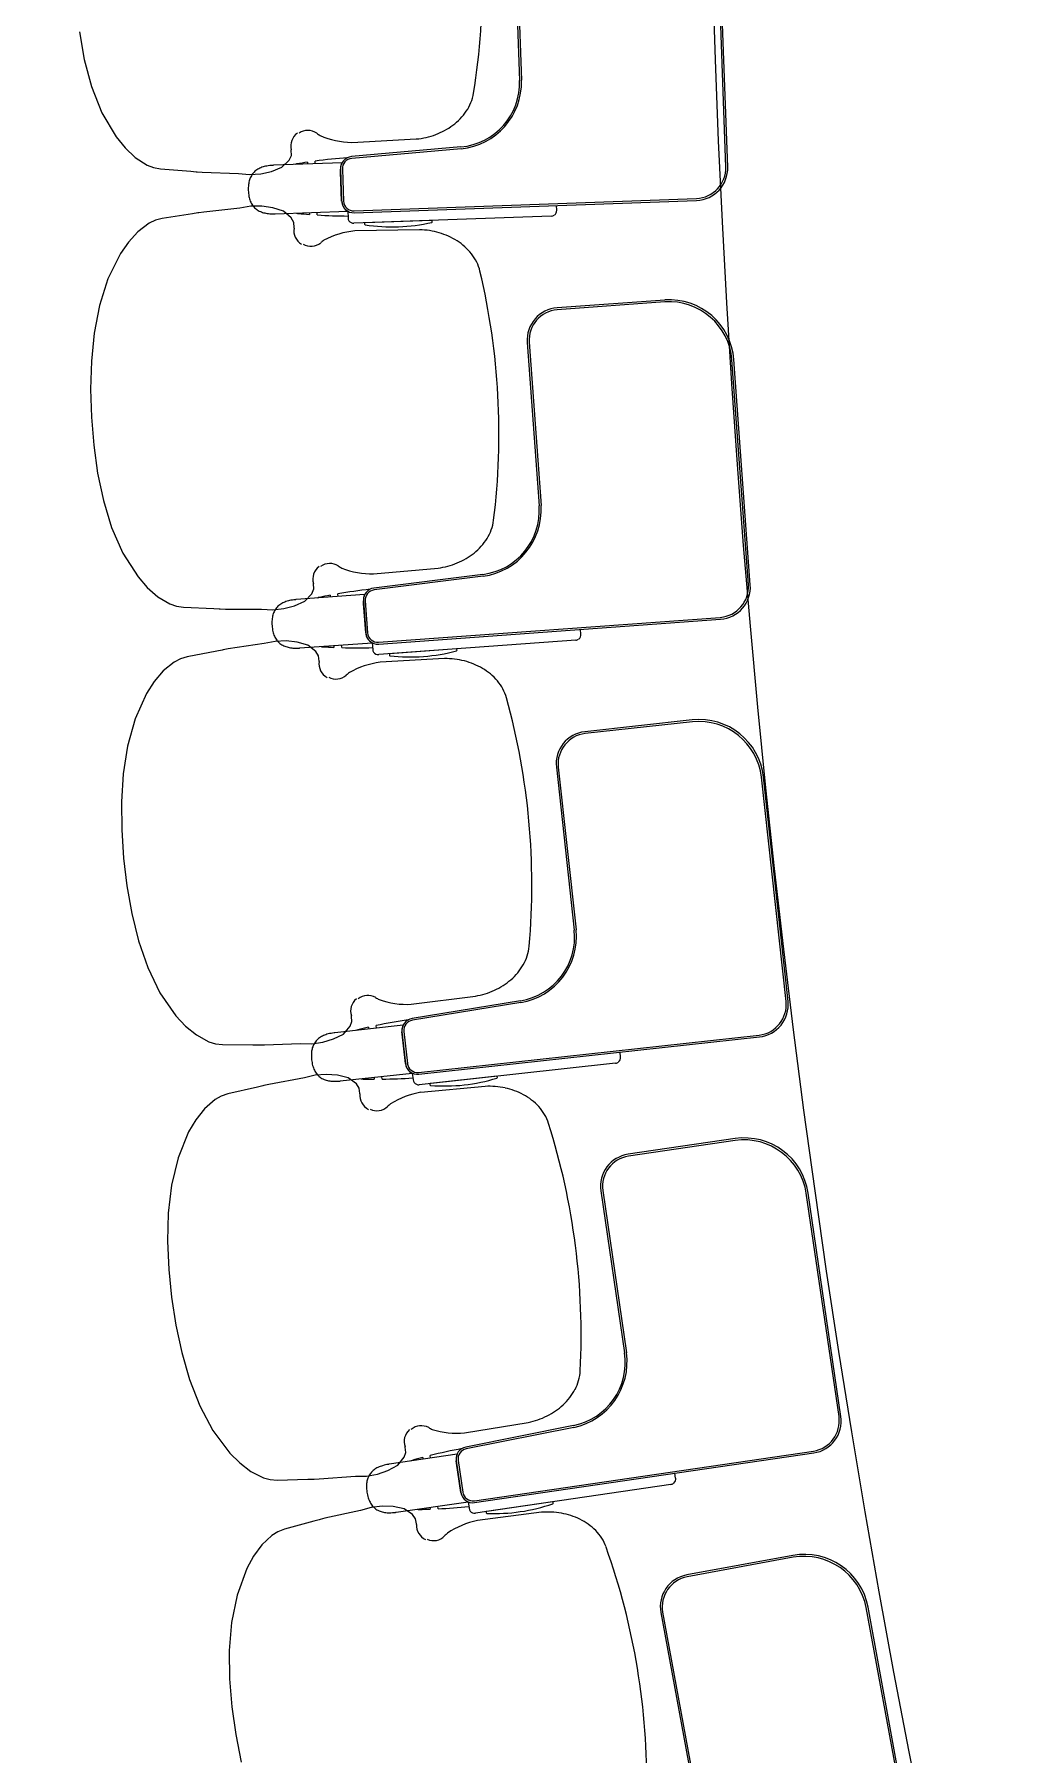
# Model space of a CAD drawing. Extents: x 324 to 2190, y 315 to 1855.
# Drawn here: x 604.3 to 653.1, y 1236.6 to 1322.1 of the extents above; entities that cross this region are included whole.
import ezdxf

# ---------------------------------------------------------------- set-up
doc = ezdxf.new("R2010")
doc.units = 0
doc.header["$LTSCALE"] = 48
doc.header["$MEASUREMENT"] = 0
doc.layers.add('first flr', color=8, linetype='CONTINUOUS')

msp = doc.modelspace()

# ---------------------------------------------------------------- linework, layer by layer
at = {"layer": 'first flr'}
for p, q in [((628.141, 1327.932), (628.435, 1319.798)), ((628.233, 1327.935), (628.528, 1319.801)), ((638.677, 1315.49), (638.271, 1326.696)), ((638.771, 1315.493), (638.364, 1326.7)), ((625.517, 1316.49), (620.086, 1316.008)), ((625.525, 1316.398), (620.093, 1315.915)), ((620.095, 1316.715), (623.302, 1316.885)), ((619.613, 1315.7), (616.207, 1315.577)), ((617.899, 1315.73), (617.902, 1315.638)), ((618.288, 1315.652), (618.283, 1315.784)), ((619.538, 1315.388), (619.596, 1313.796)), ((619.631, 1315.391), (619.689, 1313.8)), ((620.214, 1313.311), (637.224, 1313.927)), ((620.218, 1313.218), (637.228, 1313.834)), ((616.295, 1313.167), (619.896, 1313.298)), ((617.989, 1313.229), (617.993, 1313.137)), ((618.38, 1313.111), (618.376, 1313.243)), ((619.9, 1313.296), (619.912, 1312.967)), ((630.007, 1313.052), (620.202, 1312.697)), ((624.067, 1312.837), (620.758, 1312.717)), ((624.097, 1312.77), (624.096, 1312.809)), ((630.277, 1313.342), (630.269, 1313.582)), ((623.466, 1312.377), (620.254, 1312.314)), ((620.731, 1312.687), (620.733, 1312.648)), ((635.649, 1308.885), (630.296, 1308.496)), ((635.655, 1308.793), (630.302, 1308.403)), ((628.815, 1306.782), (629.406, 1298.664)), ((628.907, 1306.788), (629.498, 1298.67)), ((639.797, 1294.732), (638.983, 1305.916)), ((639.891, 1294.738), (639.077, 1305.922)), ((621.183, 1295.279), (624.382, 1295.566)), ((626.61, 1295.252), (621.199, 1294.572)), ((626.621, 1295.16), (621.211, 1294.48)), ((620.738, 1294.248), (617.339, 1294)), ((619.024, 1294.215), (619.031, 1294.123)), ((619.416, 1294.151), (619.407, 1294.283)), ((620.767, 1293.939), (620.883, 1292.351)), ((620.675, 1293.933), (620.791, 1292.344)), ((621.426, 1291.881), (638.402, 1293.117)), ((621.434, 1291.789), (638.409, 1293.024)), ((631.481, 1292.28), (631.464, 1292.519)), ((617.514, 1291.596), (621.108, 1291.857)), ((619.206, 1291.719), (619.212, 1291.627)), ((619.601, 1291.615), (619.591, 1291.747)), ((621.112, 1291.855), (621.136, 1291.527)), ((631.222, 1291.98), (621.436, 1291.267)), ((625.294, 1291.548), (621.991, 1291.308)), ((625.326, 1291.483), (625.324, 1291.522)), ((624.709, 1291.067), (621.503, 1290.887)), ((621.966, 1291.277), (621.969, 1291.239)), ((637.011, 1288.021), (631.677, 1287.437)), ((637.021, 1287.929), (631.686, 1287.344)), ((630.259, 1285.67), (631.145, 1277.579)), ((630.351, 1285.68), (631.237, 1277.589)), ((641.673, 1274.028), (640.452, 1285.175)), ((641.766, 1274.038), (640.545, 1285.185)), ((623.051, 1273.897), (626.237, 1274.3)), ((628.475, 1274.068), (623.093, 1273.192)), ((628.489, 1273.976), (623.107, 1273.1)), ((622.644, 1272.85), (619.256, 1272.479)), ((620.932, 1272.755), (620.942, 1272.664)), ((621.326, 1272.706), (621.312, 1272.837)), ((622.592, 1272.533), (622.766, 1270.95)), ((622.684, 1272.543), (622.858, 1270.96)), ((623.418, 1270.511), (640.337, 1272.364)), ((623.428, 1270.418), (640.348, 1272.271)), ((633.203, 1270.966), (623.45, 1269.897)), ((633.452, 1271.275), (633.425, 1271.513)), ((619.519, 1270.083), (623.101, 1270.475)), ((621.204, 1270.267), (621.214, 1270.176)), ((621.603, 1270.178), (621.589, 1270.309)), ((623.105, 1270.473), (623.141, 1270.146)), ((627.295, 1270.319), (624.003, 1269.958)), ((627.329, 1270.254), (627.326, 1270.293)), ((626.728, 1269.816), (623.53, 1269.519)), ((623.979, 1269.927), (623.983, 1269.888)), ((639.133, 1267.221), (633.823, 1266.442)), ((639.146, 1267.128), (633.836, 1266.35)), ((632.471, 1264.625), (633.651, 1256.572)), ((632.562, 1264.639), (633.742, 1256.585)), ((644.301, 1253.406), (642.675, 1264.502)), ((644.393, 1253.42), (642.768, 1264.515)), ((625.696, 1252.598), (628.866, 1253.116)), ((631.11, 1252.966), (625.764, 1251.894)), ((631.128, 1252.875), (625.782, 1251.803)), ((625.328, 1251.536), (621.956, 1251.042)), ((623.62, 1251.379), (623.634, 1251.288)), ((624.016, 1251.344), (623.997, 1251.475)), ((625.288, 1251.218), (625.519, 1249.642)), ((625.379, 1251.231), (625.61, 1249.655)), ((626.186, 1249.227), (643.027, 1251.695)), ((626.2, 1249.135), (643.041, 1251.603)), ((636.185, 1250.356), (636.151, 1250.593)), ((635.949, 1250.038), (626.241, 1248.615)), ((622.305, 1248.657), (625.871, 1249.179)), ((623.983, 1248.903), (623.996, 1248.812)), ((624.385, 1248.828), (624.366, 1248.959)), ((625.875, 1249.178), (625.922, 1248.852)), ((629.52, 1248.653), (626.335, 1248.24)), ((626.768, 1248.663), (626.774, 1248.625)), ((630.067, 1249.176), (626.791, 1248.696)), ((630.104, 1249.113), (630.099, 1249.152)), ((642.011, 1246.511), (636.733, 1245.54)), ((642.027, 1246.419), (636.749, 1245.448)), ((635.447, 1243.675), (636.92, 1235.67)), ((635.538, 1243.691), (637.011, 1235.686)), ((647.678, 1232.894), (645.649, 1243.923)), ((647.77, 1232.911), (645.741, 1243.94))]:
    msp.add_line(p, q, dxfattribs=at)
at = {"layer": 'first flr', "linetype": 'Continuous'}
for p, q in [((622.607, 1272.405), (622.592, 1272.533)), ((622.766, 1270.95), (622.607, 1272.405)), ((617.744, 1270.24), (615.972, 1269.911)), ((618.281, 1270.367), (617.744, 1270.24)), ((618.831, 1270.41), (618.281, 1270.367)), ((619.382, 1270.367), (618.831, 1270.41)), ((619.919, 1270.241), (619.382, 1270.367)), ((620.331, 1269.936), (619.919, 1270.241)), ((613.31, 1269.159), (612.784, 1268.701)), ((613.614, 1269.331), (613.31, 1269.159)), ((613.944, 1269.445), (613.614, 1269.331)), ((615.415, 1269.783), (613.944, 1269.445)), ((615.675, 1269.843), (615.415, 1269.783)), ((615.727, 1269.855), (615.675, 1269.843)), ((615.972, 1269.911), (615.727, 1269.855)), ((620.471, 1269.72), (620.331, 1269.936)), ((620.506, 1269.468), (620.471, 1269.72)), ((620.504, 1269.443), (620.506, 1269.468)), ((612.784, 1268.701), (612.352, 1268.154)), ((611.996, 1267.553), (611.47, 1266.261)), ((612.352, 1268.154), (611.996, 1267.553)), ((611.47, 1266.261), (611.147, 1264.903)), ((611.147, 1264.903), (610.985, 1263.516)), ((610.985, 1263.516), (610.949, 1262.12)), ((610.949, 1262.12), (611.011, 1260.725)), ((611.011, 1260.725), (611.151, 1259.336)), ((611.151, 1259.336), (611.365, 1257.955)), ((611.365, 1257.955), (611.657, 1256.59)), ((611.657, 1256.59), (612.043, 1255.248)), ((612.043, 1255.248), (612.55, 1253.947)), ((612.55, 1253.947), (613.204, 1252.714)), ((613.204, 1252.714), (614.038, 1251.595)), ((614.038, 1251.595), (614.534, 1251.104)), ((622.383, 1250.99), (622.704, 1251.389)), ((622.704, 1251.389), (622.786, 1251.633)), ((622.757, 1251.886), (622.748, 1251.909)), ((622.786, 1251.633), (622.757, 1251.886)), ((625.306, 1251.09), (625.288, 1251.218)), ((614.534, 1251.104), (615.09, 1250.683)), ((615.09, 1250.683), (615.715, 1250.373)), ((615.715, 1250.373), (616.052, 1250.282)), ((618.481, 1250.315), (620.278, 1250.443)), ((620.278, 1250.443), (620.83, 1250.456)), ((620.83, 1250.456), (621.373, 1250.553)), ((621.373, 1250.553), (621.895, 1250.732)), ((621.895, 1250.732), (622.383, 1250.99)), ((625.519, 1249.642), (625.306, 1251.09)), ((616.052, 1250.282), (616.4, 1250.256)), ((616.4, 1250.256), (617.909, 1250.299)), ((617.909, 1250.299), (618.175, 1250.306)), ((618.175, 1250.306), (618.204, 1250.307)), ((618.204, 1250.307), (618.229, 1250.308)), ((618.229, 1250.308), (618.481, 1250.315)), ((620.526, 1248.749), (618.768, 1248.356)), ((621.058, 1248.896), (620.526, 1248.749)), ((621.606, 1248.959), (621.058, 1248.896)), ((622.158, 1248.937), (621.606, 1248.959)), ((622.699, 1248.83), (622.158, 1248.937)), ((623.122, 1248.539), (622.699, 1248.83)), ((616.757, 1247.816), (616.432, 1247.691)), ((618.215, 1248.208), (616.757, 1247.816)), ((618.473, 1248.278), (618.215, 1248.208)), ((618.524, 1248.291), (618.473, 1248.278)), ((618.768, 1248.356), (618.524, 1248.291)), ((623.27, 1248.329), (623.122, 1248.539)), ((623.314, 1248.079), (623.27, 1248.329)), ((623.313, 1248.054), (623.314, 1248.079)), ((615.626, 1247.031), (615.213, 1246.468)), ((616.135, 1247.508), (615.626, 1247.031)), ((616.432, 1247.691), (616.135, 1247.508)), ((615.213, 1246.468), (614.879, 1245.855)), ((614.879, 1245.855), (614.401, 1244.545)), ((614.401, 1244.545), (614.128, 1243.176)), ((614.128, 1243.176), (614.016, 1241.784)), ((614.016, 1241.784), (614.031, 1240.388)), ((614.031, 1240.388), (614.143, 1238.996)), ((614.143, 1238.996), (614.335, 1237.612)), ((614.335, 1237.612), (614.599, 1236.241))]:
    msp.add_line(p, q, dxfattribs=at)
for points in [[(606.575, 1322.214), (606.812, 1320.838), (607.174, 1319.489), (607.69, 1318.192), (608.397, 1316.99), (608.836, 1316.447), (609.344, 1315.968), (609.93, 1315.592), (610.256, 1315.465), (610.599, 1315.401), (612.104, 1315.279), (612.369, 1315.257), (612.398, 1315.255), (612.423, 1315.253), (612.674, 1315.233), (614.474, 1315.164), (615.024, 1315.116), (615.574, 1315.154), (616.113, 1315.275), (616.626, 1315.478), (616.989, 1315.84), (617.097, 1316.073), (617.095, 1316.328), (617.089, 1316.352)], [(619.596, 1313.796), (619.543, 1315.258), (619.538, 1315.388)], [(617.23, 1312.458), (617.235, 1312.483), (617.218, 1312.737), (617.093, 1312.962), (616.705, 1313.296), (616.179, 1313.461), (615.633, 1313.544), (615.081, 1313.541), (614.536, 1313.453), (612.745, 1313.255), (612.496, 1313.216), (612.444, 1313.208), (612.18, 1313.168), (610.688, 1312.937), (610.351, 1312.848), (610.035, 1312.698), (609.477, 1312.28), (609.006, 1311.765), (608.607, 1311.192), (607.989, 1309.942), (607.568, 1308.611), (607.305, 1307.24), (607.168, 1305.85), (607.128, 1304.454), (607.167, 1303.058), (607.28, 1301.666), (607.471, 1300.282), (607.759, 1298.916), (608.17, 1297.581), (608.732, 1296.304), (609.483, 1295.128), (609.942, 1294.602), (610.466, 1294.141), (611.066, 1293.786), (611.396, 1293.672), (611.741, 1293.62), (613.249, 1293.553), (613.515, 1293.541), (613.544, 1293.54), (613.569, 1293.539), (613.82, 1293.528), (615.622, 1293.525), (616.173, 1293.497), (616.722, 1293.554), (617.256, 1293.695), (617.761, 1293.917), (618.111, 1294.292), (618.211, 1294.529), (618.199, 1294.783), (618.192, 1294.807)], [(620.791, 1292.344), (620.685, 1293.804), (620.675, 1293.933)], [(618.475, 1290.921), (618.479, 1290.946), (618.453, 1291.199), (618.32, 1291.419), (617.92, 1291.739), (617.388, 1291.885), (616.839, 1291.948), (616.288, 1291.925), (615.747, 1291.817), (613.964, 1291.554), (613.717, 1291.506), (613.664, 1291.496), (613.403, 1291.446), (611.92, 1291.161), (611.586, 1291.06), (611.276, 1290.899), (610.734, 1290.461), (610.282, 1289.929), (609.904, 1289.342), (609.332, 1288.07), (608.96, 1286.724), (608.747, 1285.344), (608.66, 1283.951), (608.671, 1282.554), (608.761, 1281.16), (608.924, 1279.773), (609.166, 1278.398), (609.503, 1277.043), (609.962, 1275.724), (610.571, 1274.468), (611.364, 1273.32), (611.842, 1272.811), (612.383, 1272.37), (612.995, 1272.037), (613.329, 1271.935), (613.675, 1271.895), (615.185, 1271.883), (615.452, 1271.881), (615.48, 1271.881), (615.505, 1271.881), (615.757, 1271.879), (617.558, 1271.942), (618.11, 1271.934), (618.656, 1272.011), (619.184, 1272.171), (619.681, 1272.411), (620.017, 1272.799), (620.108, 1273.039), (620.087, 1273.293), (620.079, 1273.317)]]:
    msp.add_lwpolyline(points, dxfattribs=at)
at = {"layer": 'first flr'}
for centre, radius, start, end in [((1177.146, 1339.987), 587.342, 153.48573, 206.365491), ((1177.146, 1339.987), 539.342, 152.26763, 207.52866), ((591.773, 1324.736), 34.822, 350.78374, 11.28203), ((625.234, 1319.682), 3.204, 275.07807, 2.07465), ((625.199, 1319.712), 3.33, 275.61585, 1.53686), ((624.002, 1319.499), 2.171, 325.3526, 350.9654), ((623.397, 1319.889), 2.89, 306.57573, 325.81219), ((617.834, 1316.541), 0.769, 124.49537, 194.20612), ((617.914, 1316.542), 0.769, 54.78463, 124.49537), ((619.3, 1318.458), 1.596, 233.79575, 240.95493), ((620.153, 1320.697), 3.983, 245.87197, 269.15739), ((622.943, 1320.653), 3.785, 275.45207, 290.50903), ((623.058, 1320.354), 3.465, 290.44782, 306.48719), ((615.876, 1314.615), 0.886, 127.68919, 135.0579), ((615.945, 1314.524), 1, 121.02319, 127.65159), ((615.99, 1314.453), 1.084, 115.03343, 121.1149), ((616.047, 1314.324), 1.225, 109.56872, 114.90786), ((616.135, 1314.08), 1.485, 100.163, 109.61699), ((616.372, 1312.492), 3.09, 93.79215, 99.29261), ((616.215, 1314.934), 0.642, 90.72091, 94.25841), ((617.411, 1315.329), 0.32, 99.44402, 116.86019), ((622.287, 1286.019), 30.033, 98.40132, 99.44402), ((622.287, 1286.019), 30.033, 94.57554, 97.65996), ((620.139, 1315.41), 0.601, 95.07633, 182.07632), ((620.139, 1315.41), 0.601, 151.06395, 182.07632), ((620.138, 1315.41), 0.508, 95.07636, 182.07635), ((637.15, 1315.453), 1.527, 272.75519, 1.39752), ((637.17, 1315.435), 1.602, 272.07634, 2.07634), ((617.446, 1314.378), 2.488, 174.47502, 181.20999), ((616.3, 1314.46), 1.34, 167.84475, 173.24974), ((616.224, 1314.48), 1.261, 162.7324, 168.03507), ((615.994, 1314.551), 1.021, 156.43952, 162.70004), ((615.944, 1314.571), 0.966, 149.6294, 156.31933), ((615.918, 1314.588), 0.935, 142.70101, 149.7249), ((615.863, 1314.629), 0.867, 135.14057, 142.6563), ((617.444, 1314.453), 2.488, 182.94266, 189.67762), ((616.306, 1314.288), 1.34, 190.90291, 196.3079), ((616.232, 1314.262), 1.261, 196.11758, 201.42025), ((616.008, 1314.175), 1.021, 201.45261, 207.71313), ((615.959, 1314.151), 0.966, 207.83332, 214.52325), ((615.934, 1314.132), 0.935, 214.42775, 221.45164), ((620.197, 1313.818), 0.601, 182.07633, 272.07633), ((620.197, 1313.818), 0.601, 182.07632, 239.97123), ((620.196, 1313.818), 0.508, 182.07629, 272.07629), ((615.883, 1314.088), 0.867, 221.49635, 229.01208), ((615.894, 1314.103), 0.886, 229.09475, 236.46346), ((615.957, 1314.198), 1, 236.50106, 243.12946), ((615.996, 1314.273), 1.084, 243.03775, 249.11922), ((616.044, 1314.405), 1.225, 249.24479, 254.58393), ((616.114, 1314.655), 1.485, 254.53566, 263.98965), ((616.236, 1316.256), 3.09, 264.86004, 270.3605), ((616.256, 1313.809), 0.642, 269.89473, 273.43223), ((617.478, 1313.501), 0.32, 247.35775, 264.70863), ((620.218, 1343.088), 30.033, 264.70863, 265.75132), ((620.218, 1343.088), 30.033, 266.49269, 269.40976), ((620.187, 1312.975), 0.275, 181.84545, 243.33678), ((622.102, 1321.333), 8.814, 261.21979, 282.93285), ((624.068, 1312.809), 0.028, 1.07632, 92.07632), ((624.069, 1312.77), 0.028, 282.93285, 1.07632), ((629.986, 1313.356), 0.304, 273.96484, 301.7542), ((629.991, 1313.337), 0.286, 306.46868, 1.05297), ((617.987, 1312.324), 0.769, 169.94653, 239.65727), ((620.601, 1308.346), 3.983, 94.99525, 118.28068), ((620.19, 1312.958), 0.261, 240.04624, 272.54002), ((620.759, 1312.689), 0.028, 92.07632, 183.07632), ((620.761, 1312.65), 0.028, 183.07632, 261.2198), ((623.38, 1308.592), 3.785, 73.64362, 88.70057), ((623.473, 1308.898), 3.465, 57.66546, 73.70483), ((618.067, 1312.328), 0.769, 239.65727, 309.36802), ((619.588, 1310.518), 1.596, 123.19772, 130.3569), ((623.777, 1309.387), 2.89, 38.34046, 57.57692), ((624.352, 1309.82), 2.171, 13.18724, 38.80005), ((592.588, 1302.263), 34.822, 352.87062, 13.36891), ((630.413, 1306.898), 1.602, 94.16322, 184.16322), ((635.881, 1305.69), 3.204, 4.16492, 94.16143), ((635.854, 1305.659), 3.14, 4.69054, 93.63581), ((630.431, 1306.881), 1.527, 94.84207, 183.4844), ((626.21, 1298.431), 3.204, 277.16495, 4.16153), ((626.175, 1298.46), 3.33, 277.70273, 3.62374), ((624.986, 1298.204), 2.171, 327.43948, 353.05228), ((624.367, 1298.572), 2.89, 308.66261, 327.89907), ((619.01, 1295.027), 0.769, 56.87151, 126.58225), ((620.325, 1296.992), 1.596, 235.88263, 243.04181), ((623.885, 1299.318), 3.785, 277.53895, 292.59591), ((624.012, 1299.024), 3.465, 292.5347, 308.57407), ((618.93, 1295.023), 0.769, 126.58225, 196.293), ((621.096, 1299.261), 3.983, 247.95884, 271.24427), ((617.322, 1292.501), 1.485, 102.24987, 111.70387), ((617.616, 1290.923), 3.09, 95.87903, 101.37949), ((617.371, 1293.359), 0.642, 92.80779, 96.34529), ((618.551, 1293.797), 0.32, 101.5309, 118.94706), ((624.491, 1264.684), 30.033, 100.4882, 101.5309), ((624.491, 1264.684), 30.033, 96.66242, 99.74684), ((621.274, 1293.976), 0.601, 97.1632, 184.1632), ((621.274, 1293.976), 0.601, 153.15082, 184.1632), ((621.274, 1293.976), 0.508, 97.16324, 184.16323), ((638.273, 1294.639), 1.527, 274.84207, 3.4844), ((638.293, 1294.622), 1.602, 274.16322, 4.16322), ((617.473, 1292.887), 1.34, 169.93163, 175.33662), ((617.396, 1292.905), 1.261, 164.81928, 170.12195), ((617.164, 1292.968), 1.021, 158.52639, 164.78692), ((617.112, 1292.986), 0.966, 151.71628, 158.40621), ((617.086, 1293.002), 0.935, 144.78789, 151.81178), ((617.03, 1293.041), 0.867, 137.22745, 144.74318), ((617.043, 1293.027), 0.886, 129.77607, 137.14478), ((617.115, 1292.939), 1, 123.11007, 129.73846), ((617.163, 1292.869), 1.084, 117.12031, 123.20178), ((617.225, 1292.742), 1.225, 111.6556, 116.99474), ((618.621, 1292.847), 2.488, 176.5619, 183.29687), ((618.616, 1292.922), 2.488, 185.02954, 191.7645), ((617.485, 1292.716), 1.34, 192.98979, 198.39478), ((617.412, 1292.687), 1.261, 198.20446, 203.50713), ((621.39, 1292.388), 0.601, 184.16321, 274.16321), ((621.39, 1292.388), 0.601, 184.1632, 242.05811), ((621.389, 1292.388), 0.508, 184.16317, 274.16317), ((631.196, 1292.264), 0.286, 308.55556, 3.13985), ((617.191, 1292.592), 1.021, 203.53949, 209.80001), ((617.143, 1292.567), 0.966, 209.9202, 216.61013), ((617.119, 1292.547), 0.935, 216.51463, 223.53852), ((617.069, 1292.5), 0.867, 223.58322, 231.09896), ((617.08, 1292.516), 0.886, 231.18163, 238.55034), ((617.139, 1292.614), 1, 238.58794, 245.21633), ((617.176, 1292.689), 1.084, 245.12463, 251.2061), ((617.219, 1292.824), 1.225, 251.33167, 256.67081), ((617.28, 1293.076), 1.485, 256.62254, 266.07653), ((617.343, 1294.68), 3.09, 266.94692, 272.44738), ((617.453, 1292.235), 0.642, 271.9816, 275.51911), ((618.684, 1291.973), 0.32, 249.44463, 266.79551), ((620.345, 1321.639), 30.033, 266.79551, 267.8382), ((620.345, 1321.639), 30.033, 268.57957, 271.49664), ((621.411, 1291.546), 0.275, 183.93233, 245.42366), ((623.021, 1299.967), 8.814, 263.30667, 285.01973), ((625.296, 1291.52), 0.028, 3.1632, 94.1632), ((625.298, 1291.481), 0.028, 285.01973, 3.1632), ((631.19, 1292.283), 0.304, 276.05172, 303.84108), ((619.236, 1290.814), 0.769, 172.03341, 241.74415), ((621.994, 1286.934), 3.983, 97.08213, 120.36756), ((621.415, 1291.528), 0.261, 242.13312, 274.6269), ((621.993, 1291.28), 0.028, 94.1632, 185.1632), ((621.997, 1291.241), 0.028, 185.1632, 263.30668), ((624.761, 1287.282), 3.785, 75.7305, 90.78745), ((624.844, 1287.591), 3.465, 59.75234, 75.79171), ((625.13, 1288.09), 2.89, 40.42734, 59.66379), ((619.316, 1290.822), 0.769, 241.74415, 311.4549), ((620.902, 1289.068), 1.596, 125.2846, 132.44378), ((625.689, 1288.543), 2.171, 15.27412, 40.88692), ((594.22, 1279.835), 34.822, 354.9575, 15.45579), ((637.36, 1284.836), 3.204, 6.2518, 96.24831), ((631.851, 1285.845), 1.602, 96.2501, 186.2501), ((631.871, 1285.828), 1.527, 96.92895, 185.57128), ((637.334, 1284.804), 3.14, 6.77741, 95.72268), ((627.96, 1277.23), 3.204, 279.25183, 6.24841), ((627.923, 1277.258), 3.33, 279.78961, 5.71062), ((626.744, 1276.959), 2.171, 329.52636, 355.13916), ((626.113, 1277.303), 2.89, 310.74949, 329.98595), ((620.889, 1273.566), 0.769, 58.95839, 128.66913), ((625.604, 1278.032), 3.785, 279.62583, 294.68279), ((625.741, 1277.743), 3.465, 294.62157, 310.66095), ((620.809, 1273.559), 0.769, 128.66913, 198.37988), ((622.131, 1275.578), 1.596, 237.96951, 245.12869), ((622.819, 1277.873), 3.983, 250.04572, 273.33115), ((640.153, 1273.88), 1.527, 276.92895, 5.57128), ((640.173, 1273.864), 1.602, 276.2501, 6.2501), ((620.475, 1272.32), 0.32, 103.61778, 121.03394), ((627.471, 1243.442), 30.033, 102.57508, 103.61778), ((627.471, 1243.442), 30.033, 98.7493, 101.83372), ((623.19, 1272.599), 0.601, 99.25008, 186.25008), ((623.19, 1272.599), 0.601, 155.2377, 186.25008), ((623.189, 1272.599), 0.508, 99.25012, 186.25011), ((619.119, 1271.441), 1.021, 160.61327, 166.8738), ((619.067, 1271.457), 0.966, 153.80316, 160.49309), ((619.04, 1271.472), 0.935, 146.87477, 153.89866), ((618.982, 1271.509), 0.867, 139.31432, 146.83006), ((618.996, 1271.496), 0.886, 131.86294, 139.23166), ((619.071, 1271.41), 1, 125.19695, 131.82534), ((619.121, 1271.342), 1.084, 119.20719, 125.28865), ((619.188, 1271.218), 1.225, 113.74248, 119.08161), ((619.293, 1270.981), 1.485, 104.33675, 113.79074), ((619.645, 1269.414), 3.09, 97.96591, 103.46637), ((619.311, 1271.839), 0.642, 94.89467, 98.43217), ((620.579, 1271.374), 2.488, 178.64878, 185.38375), ((619.43, 1271.372), 1.34, 172.01851, 177.4235), ((620.571, 1271.448), 2.488, 187.11642, 193.85138), ((619.353, 1271.387), 1.261, 166.90616, 172.20883), ((623.363, 1271.016), 0.601, 186.25008, 276.25008), ((623.363, 1271.016), 0.601, 186.25008, 244.14499), ((623.362, 1271.016), 0.508, 186.25005, 276.25005), ((633.16, 1271.267), 0.304, 278.1386, 305.92796), ((633.167, 1271.249), 0.286, 310.64244, 5.22673), ((619.449, 1271.201), 1.34, 195.07667, 200.48166), ((619.377, 1271.17), 1.261, 200.29134, 205.59401), ((619.16, 1271.066), 1.021, 205.62636, 211.88689), ((619.112, 1271.039), 0.966, 212.00708, 218.69701), ((619.089, 1271.019), 0.935, 218.6015, 225.6254), ((619.041, 1270.97), 0.867, 225.6701, 233.18584), ((619.051, 1270.987), 0.886, 233.26851, 240.63722), ((619.107, 1271.086), 1, 240.67482, 247.30321), ((619.141, 1271.163), 1.084, 247.21151, 253.29298), ((619.179, 1271.299), 1.225, 253.41855, 258.75769), ((619.231, 1271.554), 1.485, 258.70942, 268.16341), ((619.235, 1273.159), 3.09, 269.0338, 274.53426), ((619.434, 1270.719), 0.642, 274.06848, 277.60599), ((620.674, 1270.502), 0.32, 251.53151, 268.88239), ((621.254, 1300.209), 30.033, 268.88239, 269.92508), ((621.254, 1300.209), 30.033, 270.66645, 273.58352), ((623.415, 1270.175), 0.275, 186.01921, 247.51053), ((624.717, 1278.649), 8.814, 265.39355, 287.10661), ((627.298, 1270.291), 0.028, 5.25008, 96.25008), ((627.301, 1270.252), 0.028, 287.10661, 5.25008), ((621.268, 1269.365), 0.769, 174.12029, 243.83103), ((624.165, 1265.588), 3.983, 99.16901, 122.45444), ((623.419, 1270.157), 0.261, 244.21999, 276.71378), ((624.006, 1269.93), 0.028, 96.25008, 187.25008), ((624.011, 1269.892), 0.028, 187.25008, 265.39356), ((626.918, 1266.036), 3.785, 77.81738, 92.87433), ((626.989, 1266.347), 3.465, 61.83922, 77.87859), ((627.257, 1266.857), 2.89, 42.51422, 61.75067), ((621.348, 1269.375), 0.769, 243.83103, 313.54178), ((622.996, 1267.68), 1.596, 127.37148, 134.53066), ((627.799, 1267.33), 2.171, 17.361, 42.9738), ((596.668, 1257.482), 34.822, 357.04437, 17.54267), ((639.597, 1264.05), 3.204, 8.33868, 98.33519), ((639.573, 1264.018), 3.14, 8.86429, 97.80956), ((634.056, 1264.857), 1.602, 98.33698, 188.33698), ((634.076, 1264.842), 1.527, 99.01583, 187.65816), ((630.481, 1256.107), 3.204, 281.33871, 8.33529), ((630.443, 1256.133), 3.33, 281.87649, 7.7975), ((629.276, 1255.791), 2.171, 331.61324, 357.22604), ((628.632, 1256.113), 2.89, 312.83637, 332.07282), ((628.245, 1256.539), 3.465, 296.70845, 312.74783), ((623.547, 1252.188), 0.769, 61.04527, 130.75601), ((628.097, 1256.823), 3.785, 281.71271, 296.76967), ((642.787, 1253.203), 1.527, 279.01583, 7.65816), ((642.808, 1253.188), 1.602, 278.33698, 8.33698), ((623.468, 1252.178), 0.769, 130.75601, 200.46676), ((624.716, 1254.243), 1.596, 240.05639, 247.21557), ((625.32, 1256.563), 3.983, 252.1326, 275.41803), ((623.179, 1250.928), 0.32, 105.70466, 123.12082), ((631.222, 1222.324), 30.033, 104.66196, 105.70466), ((631.222, 1222.324), 30.033, 100.83618, 103.9206), ((625.882, 1251.305), 0.601, 101.33696, 188.33696), ((625.882, 1251.305), 0.601, 157.32458, 188.33696), ((625.882, 1251.305), 0.508, 101.337, 188.33699), ((621.803, 1250.014), 0.966, 155.89004, 162.57997), ((621.776, 1250.028), 0.935, 148.96165, 155.98554), ((621.717, 1250.063), 0.867, 141.4012, 148.91694), ((621.731, 1250.05), 0.886, 133.94982, 141.31853), ((621.81, 1249.967), 1, 127.28383, 133.91222), ((621.862, 1249.901), 1.084, 121.29406, 127.37553), ((621.933, 1249.779), 1.225, 115.82936, 121.16849), ((622.047, 1249.546), 1.485, 106.42363, 115.87762), ((622.456, 1247.994), 3.09, 100.05279, 105.55325), ((622.034, 1250.405), 0.642, 96.98154, 100.51905), ((635.902, 1250.319), 0.286, 312.72932, 7.31361), ((622.17, 1249.942), 1.34, 174.10539, 179.51037), ((623.318, 1249.986), 2.488, 180.73566, 187.47063), ((622.092, 1249.954), 1.261, 168.99304, 174.29571), ((623.307, 1250.06), 2.488, 189.20329, 195.93826), ((621.856, 1250), 1.021, 162.70015, 168.96068), ((626.113, 1249.729), 0.601, 188.33696, 278.33696), ((626.113, 1249.729), 0.601, 188.33696, 246.23187), ((626.112, 1249.729), 0.508, 188.33693, 278.33693), ((635.895, 1250.337), 0.304, 280.22548, 308.01484), ((622.195, 1249.772), 1.34, 197.16355, 202.56854), ((622.124, 1249.738), 1.261, 202.37822, 207.68089), ((621.911, 1249.627), 1.021, 207.71324, 213.97377), ((621.864, 1249.598), 0.966, 214.09395, 220.78389), ((621.842, 1249.577), 0.935, 220.68838, 227.71228), ((621.795, 1249.527), 0.867, 227.75698, 235.27272), ((621.805, 1249.543), 0.886, 235.35539, 242.7241), ((621.857, 1249.645), 1, 242.7617, 249.39009), ((621.888, 1249.723), 1.084, 249.29839, 255.37986), ((621.921, 1249.86), 1.225, 255.50543, 260.84457), ((621.964, 1250.116), 1.485, 260.7963, 270.25029), ((621.91, 1251.721), 3.09, 271.12068, 276.62114), ((622.197, 1249.29), 0.642, 276.15536, 279.69287), ((623.445, 1249.118), 0.32, 253.61839, 270.96927), ((622.942, 1278.827), 30.033, 270.96927, 272.01196), ((622.942, 1278.827), 30.033, 272.75332, 275.6704), ((626.195, 1248.891), 0.275, 188.10609, 249.59741), ((626.795, 1248.668), 0.028, 98.33696, 189.33696), ((627.188, 1257.407), 8.814, 267.48043, 289.19349), ((629.847, 1244.882), 3.785, 79.90426, 94.96121), ((630.071, 1249.148), 0.028, 7.33696, 98.33696), ((630.076, 1249.109), 0.028, 289.19349, 7.33696), ((624.08, 1248.003), 0.769, 176.20717, 245.91791), ((627.112, 1244.334), 3.983, 101.25589, 124.54132), ((626.201, 1248.873), 0.261, 246.30687, 278.80065), ((626.802, 1248.63), 0.028, 189.33696, 267.48043), ((629.907, 1245.196), 3.465, 63.92609, 79.96547), ((630.156, 1245.715), 2.89, 44.6011, 63.83755), ((624.159, 1248.016), 0.769, 245.91791, 315.62866), ((625.868, 1246.382), 1.596, 129.45835, 136.61754), ((630.68, 1246.208), 2.171, 19.44788, 45.06068), ((599.929, 1235.232), 34.822, 359.13125, 19.62955), ((642.59, 1243.36), 3.204, 10.42556, 100.42207), ((642.567, 1243.326), 3.14, 10.95117, 99.89644), ((637.023, 1243.964), 1.602, 100.42386, 190.42386), ((637.043, 1243.95), 1.527, 101.10271, 189.74504)]:
    msp.add_arc(centre, radius, start, end, dxfattribs=at)

doc.saveas('drawing.dxf')
